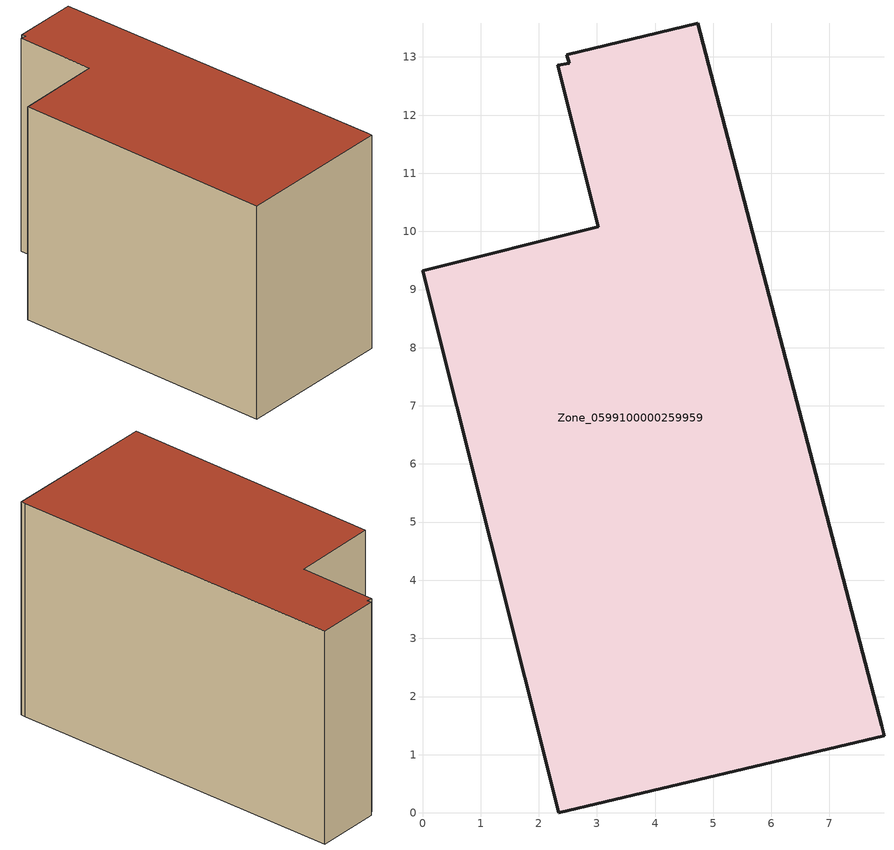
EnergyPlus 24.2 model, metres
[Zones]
Zone_0599100000259959
 floor ground (C_G): 2.48,13.04 4.74,13.58 7.9,1.49 7.94,1.33 2.35,0 0,9.32 3.02,10.08 2.33,12.86 2.52,12.89 z0
 wall outside (C_F): 0,9.32 2.35,0 7.94,1.33 7.9,1.49 4.74,13.58 2.48,13.04 2.52,12.89 2.33,12.86 3.02,10.08 0,9.32 z0:8.09
 roof outside (C_R): 2.33,12.86 3.02,10.08 0,9.32 2.35,0 7.94,1.33 7.9,1.49 4.74,13.58 2.48,13.04 2.52,12.89 z8.09
[BUILDING]
Pand.0599100000259959: North Axis=0; Terrain=City; Loads Convergence Tolerance Value=0.04; Temperature Convergence Tolerance Value=0.4; Solar Distribution=FullExterior; Maximum Number of Warmup Days=25; Minimum Number of Warmup Days=1
[Site:Location]
Rotterdam.The.Hague.AP_ZH_NLD Design_Conditions: Latitude=51.96; Longitude=4.45; Time Zone=1; Elevation=-4.5
[SITE:GROUNDTEMPERATURE:BUILDINGSURFACE]
18, 18, 18, 18, 18, 18, 18, 18, 18, 18, 18, 18
[MATERIAL] Thermal Absorptance=0.9; Solar Absorptance=0.7; Visible Absorptance=0.7
Name | Roughness | Thickness | Conductivity | Density | Specific Heat
G.TC.1975-1991 | MediumSmooth | 0.15 | 0.288461 | 540 | 1210
F.TC.1975-1991 | Rough | 0.3 | 0.230769 | 1920 | 840
R.TC.1975-1991 | MediumRough | 0.2 | 0.153846 | 1500 | 1000
[CONSTRUCTION]
C_G: G.TC.1975-1991
C_F: F.TC.1975-1991
C_R: R.TC.1975-1991
[ZONE]
Zone_0599100000259959: Type=1; Multiplier=1; Ceiling Height=Autocalculate; Volume=Autocalculate; Floor Area=autocalculate; Part of Total Floor Area=Yes
[ZONEINFILTRATION:DESIGNFLOWRATE]
Infil_Zone_0599100000259959: Zone or ZoneList or Space or SpaceList=Zone_0599100000259959; Schedule=AlwaysOn; Design Flow Rate Calculation Method=Flow/Area; Flow Rate per Floor Area=0.003; Constant Term Coefficient=1; Temperature Term Coefficient=0; Velocity Term Coefficient=0; Velocity Squared Term Coefficient=0
[HVACTEMPLATE:ZONE:IDEALLOADSAIRSYSTEM]
Zone_0599100000259959: Maximum Heating Supply Air Temperature=50; Minimum Cooling Supply Air Temperature=13; Maximum Heating Supply Air Humidity Ratio=0.0156; Minimum Cooling Supply Air Humidity Ratio=0.0077; Heating Limit=NoLimit; Cooling Limit=NoLimit; Dehumidification Control Type=ConstantSensibleHeatRatio; Cooling Sensible Heat Ratio=0.7; Dehumidification Setpoint=60; Humidification Control Type=None; Humidification Setpoint=30; Outdoor Air Method=None; Outdoor Air Flow Rate per Person=0.00944; Outdoor Air Flow Rate per Zone Floor Area=0; Outdoor Air Flow Rate per Zone=0; Demand Controlled Ventilation Type=None; Outdoor Air Economizer Type=NoEconomizer; Heat Recovery Type=None; Sensible Heat Recovery Effectiveness=0.7; Latent Heat Recovery Effectiveness=0.65
[ZONECONTROL:THERMOSTAT]
ThermostatControl_Zone_0599100000259959: Zone or ZoneList=Zone_0599100000259959; Control Type Schedule=DualSetpointControlType; Control 1=Thermostat_Zone_0599100000259959; Temperature Difference Between Cutout And Setpoint=0
[THERMOSTATSETPOINT:DUALSETPOINT]
Thermostat_Zone_0599100000259959: Heating Setpoint Temperature Schedule=HeatingSetpoint_Zone_0599100000259959; Cooling Setpoint Temperature Schedule=CoolingSetpoint_Zone_0599100000259959
[SCHEDULE:COMPACT]
HeatingSetpoint_Zone_0599100000259959: Through: 12/31, For: AllDays, Until: 24:00, 21
CoolingSetpoint_Zone_0599100000259959: Through: 12/31, For: AllDays, Until: 24:00, 24
DualSetpointControlType: Through: 12/31, For: AllDays, Until: 24:00, 4
AlwaysOn: Through: 12/31, For: AllDays, Until: 24:00, 1
